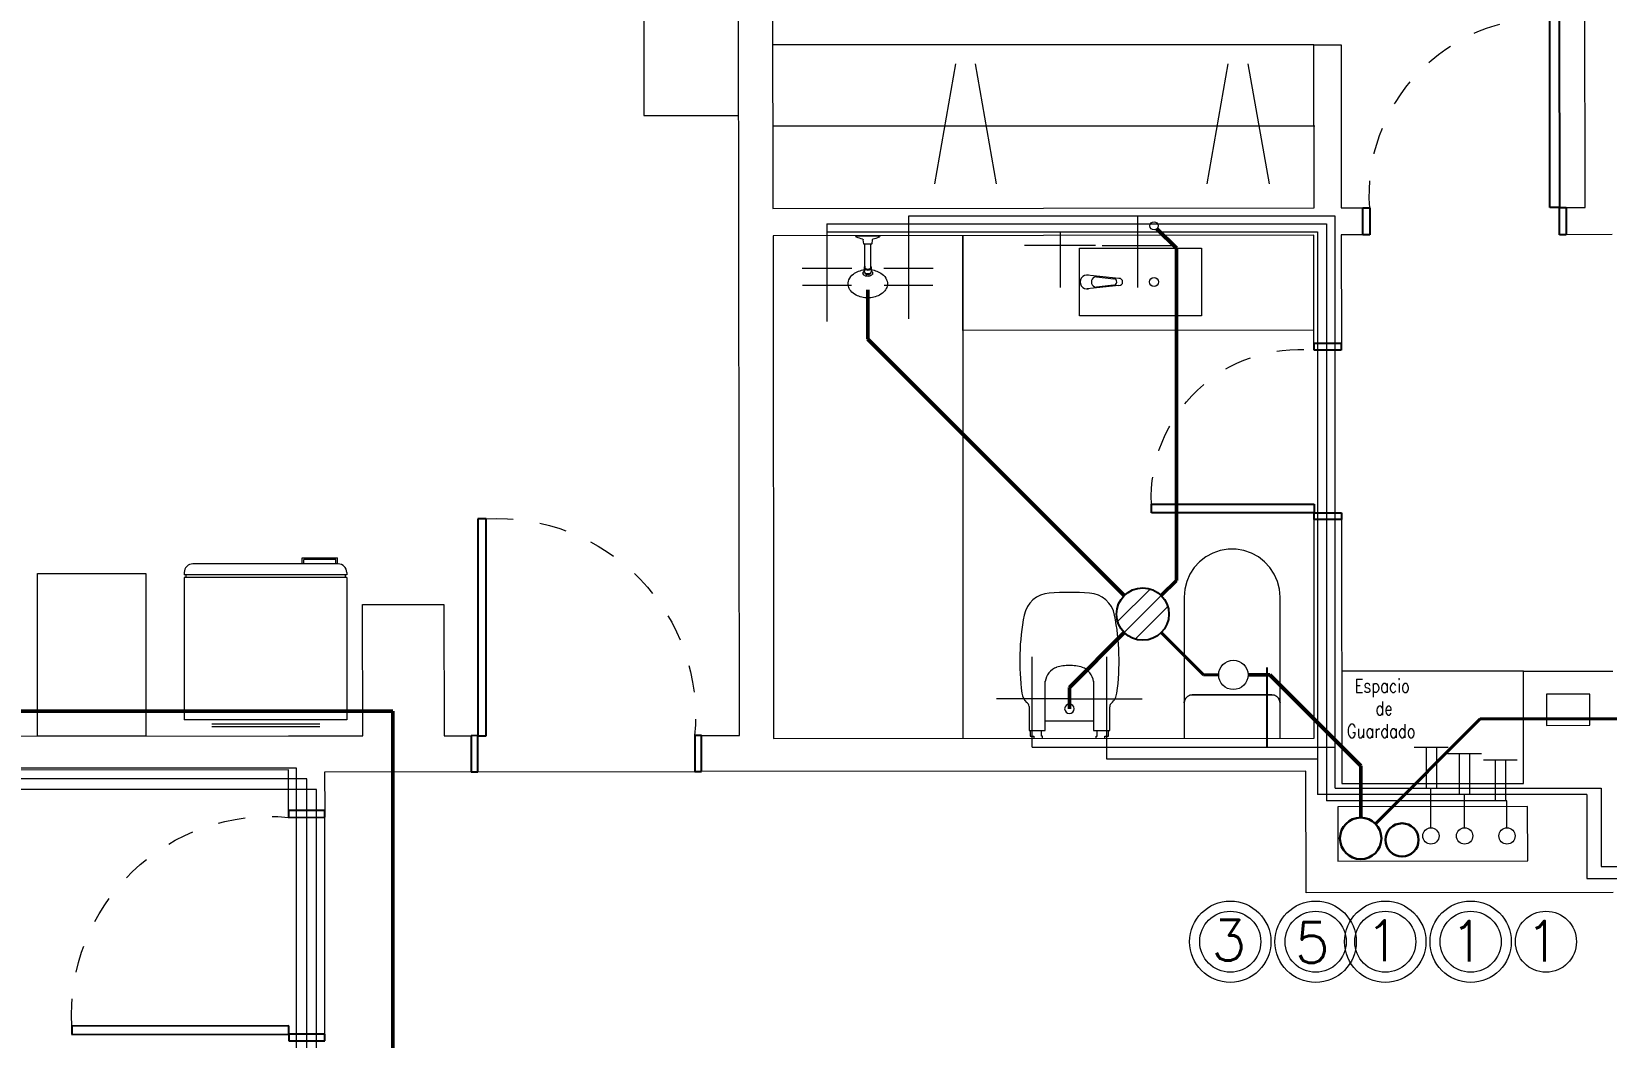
# Model space of a CAD drawing. Header units: millimetres. Extents: x 539 to 842, y -453 to -96.
# Drawn here: x 800.97 to 806.78, y -290.68 to -286.97 of the extents above; entities that cross this region are included whole.
import ezdxf

# ---------------------------------------------------------------- set-up
doc = ezdxf.new("R2010")
doc.units = ezdxf.units.MM
doc.header["$LTSCALE"] = 0.1
for name, pattern in [('ACAD_ISO02W100', [15, 12, -3]), ('CONTINUA', [0]), ('Trazo', [0.00635, 0.003175, -0.003175])]:
    doc.linetypes.add(name, pattern=pattern)
doc.layers.get('0').update_dxf_attribs({"lineweight": 5})
for name, color, linetype, lineweight in [('00-Agua Caliente', 1, 'Continuous', 20), ('00-Agua Fria', 5, 'ACAD_ISO02W100', 20), ('00-Texto AC', 7, 'Continuous', 18), ('00-Texto AF', 7, 'Continuous', 18), ('A-DETL-GENF', 7, 'Continuous', 5), ('A-DOOR', 7, 'Continuous', 5), ('MUEBLES', 250, 'Continuous', 5), ('P-SANR-FIXT', 7, 'Continuous', 5)]:
    doc.layers.add(name, color=color, linetype=linetype, lineweight=lineweight)
for name, color, linetype in [('00-Pluvial', 40, 'Continuous'), ('00-Secundario', 24, 'Continuous'), ('00-Ventilacion', 3, 'Continuous'), ('Textos', 7, 'Continuous')]:
    doc.layers.add(name, color=color, linetype=linetype)
doc.layers.add('00-Primario', color=7, linetype='Continuous', true_color=0xff2400)
doc.layers.add('A-DOOR-HDLN', color=5, linetype='Trazo', lineweight=5, true_color=0x0000ff)
doc.styles.add('Romans', font='romans.shx')
doc.styles.add('Romans 1.50', font='romans.shx', dxfattribs={"width": 0.8, "height": 0.15})

# ---------------------------------------------------------------- blocks, each defined once
blk = doc.blocks.new('Family7 - Puerta OBLAK - Acceso-2885777-1-TORRE-ARQ-PB')
at = {"layer": 'A-DOOR', "color": 8, "lineweight": 25}
for p, q in [((-0.425, -0.0668), (-0.425, 0.0668)), ((-0.425, 0.0668), (-0.4, 0.0668)), ((-0.4, 0.0668), (-0.4, -0.0668)), ((0.4, -0.0668), (0.4, 0.0668)), ((0.4, 0.0668), (0.425, 0.0668)), ((0.425, 0.0668), (0.425, -0.0668)), ((-0.4, -0.0668), (-0.425, -0.0668)), ((-0.4, -0.0667), (-0.3693, -0.0667)), ((-0.4, -0.8667), (-0.4, -0.0667)), ((-0.3693, -0.0667), (-0.3693, -0.8667)), ((0.425, -0.0668), (0.4, -0.0668)), ((-0.3693, -0.8667), (-0.4, -0.8667))]:
    blk.add_line(p, q, dxfattribs=at)
at = {"layer": 'A-DOOR-HDLN', "color": 8}
blk.add_arc((-0.3269, -0.1376), 0.7303, 266.67006, 5.56979, dxfattribs=at)
blk = doc.blocks.new('Family6 - Puerta OBLAK - Baño-2882893-1-TORRE-ARQ-PB')
at = {"layer": 'A-DOOR', "color": 8, "lineweight": 25}
for p, q in [((-0.3, 0.05), (-0.325, 0.05)), ((-0.325, 0.05), (-0.325, -0.05)), ((-0.3, -0.05), (-0.3, 0.05)), ((0.325, 0.05), (0.3, 0.05)), ((0.3, 0.05), (0.3, -0.05)), ((0.325, -0.05), (0.325, 0.05)), ((-0.325, -0.05), (-0.3, -0.05)), ((-0.2685, -0.0508), (-0.3, -0.0508)), ((-0.3, -0.0508), (-0.3, -0.6507)), ((-0.2685, -0.6507), (-0.2685, -0.0508)), ((0.3, -0.05), (0.325, -0.05)), ((-0.3, -0.6507), (-0.2685, -0.6507))]:
    blk.add_line(p, q, dxfattribs=at)
at = {"layer": 'A-DOOR-HDLN', "color": 8}
blk.add_arc((-0.2437, -0.1049), 0.5464, 267.40168, 5.68796, dxfattribs=at)
blk = doc.blocks.new('Family5 - Puerta OPBLAK - Dormitorio-2880729-1-TORRE-ARQ-PB')
at = {"layer": 'A-DOOR', "color": 8, "lineweight": 25}
for p, q in [((-0.35, 0.05), (-0.375, 0.05)), ((-0.375, 0.05), (-0.375, -0.05)), ((-0.35, -0.05), (-0.35, 0.05)), ((0.375, 0.05), (0.35, 0.05)), ((0.35, 0.05), (0.35, -0.05)), ((0.375, -0.05), (0.375, 0.05)), ((-0.375, -0.05), (-0.35, -0.05)), ((0.35, -0.05), (0.315, -0.05)), ((0.315, -0.05), (0.315, -0.75)), ((0.35, -0.75), (0.35, -0.05)), ((0.35, -0.05), (0.375, -0.05)), ((0.315, -0.75), (0.35, -0.75))]:
    blk.add_line(p, q, dxfattribs=at)
at = {"layer": 'A-DOOR-HDLN', "color": 8}
blk.add_arc((0.3017, -0.0967), 0.6534, 175.89838, 271.16402, dxfattribs=at)
blk = doc.blocks.new('A$C2F886EFE')
at = {"layer": 'MUEBLES', "color": 8}
for p, q in [((0, 0.0718), (0, 0.5968)), ((0, 0.5968), (0.6, 0.5968)), ((0.0997, 0.6227), (0.4982, 0.6227)), ((0.0997, 0.6134), (0.4982, 0.6134)), ((0.6, 0.0718), (0.6, 0.5968)), ((0, 0.0718), (0.6, 0.0718)), ((0, 0.0618), (0.6, 0.0618)), ((0, 0.0533), (0, 0.0618)), ((0.0059, 0.0618), (0.0059, 0.0718)), ((0.5941, 0.0618), (0.5941, 0.0718)), ((0.6, 0.0533), (0.6, 0.0618)), ((0.0315, 0.0218), (0.5685, 0.0218)), ((0.0343, 0.0218), (0.0343, 0)), ((0.0401, 0.0218), (0.0401, 0.0059)), ((0.0401, 0.0059), (0.1586, 0.0059)), ((0.1586, 0.0218), (0.1586, 0.0059)), ((0.1645, 0.0218), (0.1645, 0)), ((0.1645, 0), (0.0343, 0))]:
    blk.add_line(p, q, dxfattribs=at)
for centre, start, end in [((0.0315, 0.0533), 180, 270), ((0.5685, 0.0533), 270, 0)]:
    blk.add_arc(centre, 0.0315, start, end, dxfattribs=at)
blk = doc.blocks.new('Shower-Valve_Trim-KOHLER-Alteo-K-TS45106 - 2_5 GPM_ 2BZ-Oil-Rubed Nickel-V7-2-TORRE-ARQ- PB _-2_14_')
at = {"layer": 'P-SANR-FIXT', "color": 8}
for p, q in [((2.5274, -14.2181), (2.5169, -14.2613)), ((2.5304, -14.2201), (2.5274, -14.2181)), ((2.5169, -14.2613), (2.5063, -14.3045)), ((2.5273, -14.281), (2.5422, -14.2823)), ((2.5491, -14.2543), (2.5352, -14.2486)), ((2.5433, -14.2816), (2.544, -14.2785)), ((2.544, -14.2785), (2.5489, -14.2585)), ((2.544, -14.2785), (2.6228, -14.2978)), ((2.5489, -14.2585), (2.5496, -14.2555)), ((2.6277, -14.2778), (2.5489, -14.2585)), ((2.6228, -14.2978), (2.6275, -14.299)), ((2.6277, -14.2778), (2.6324, -14.2789)), ((2.6412, -14.2788), (2.6333, -14.2768)), ((2.6412, -14.2788), (2.6463, -14.28)), ((2.5063, -14.3045), (2.5099, -14.304)), ((2.6273, -14.3012), (2.6353, -14.3032)), ((2.6353, -14.3032), (2.6403, -14.3044))]:
    blk.add_line(p, q, dxfattribs=at)
for centre, radius, start, end in [((2.5286, -14.2227), 0.00317, 6.88973, 54.99277), ((2.3096, -14.2492), 0.2237, 0.86448, 6.88973), ((2.697, -14.2785), 0.0469, 98.13329, 131.08312), ((2.696, -14.2716), 0.0399, 63.16756, 98.13329), ((2.6956, -14.2724), 0.0408, 36.25317, 63.16756), ((2.3275, -14.1762), 0.2237, 325.59877, 331.62402), ((2.527, -14.284), 0.00308, 84.79207, 151.62402), ((2.5364, -14.2458), 0.00308, 180.86448, 247.69643), ((2.5423, -14.2813), 0.000995, 264.79207, 346.24425), ((2.5487, -14.2552), 0.000995, 346.24425, 67.69643), ((2.629, -14.2944), 0.00706, 209.18005, 256.24425), ((2.6316, -14.2837), 0.00706, 76.24425, 123.30845), ((2.7256, -14.3114), 0.0905, 131.08312, 158.8669), ((2.6414, -14.2929), 0.0119, 285.40268, 336.41209), ((2.6547, -14.2917), 0.0156, 103.80047, 129.24425), ((2.6442, -14.2882), 0.00848, 47.08582, 76.24425), ((2.6419, -14.2907), 0.0119, 356.07641, 47.08582), ((2.639, -14.2912), 0.0148, 333.96033, 346.24425), ((2.639, -14.2912), 0.0148, 346.24425, 358.52817), ((2.6544, -14.2561), 0.0206, 267.76407, 286.1675), ((2.6759, -14.2869), 0.0652, 13.90573, 36.25317), ((2.642, -14.2919), 0.0998, 346.24425, 359.21375), ((2.6548, -14.2921), 0.0869, 359.21375, 13.90573), ((2.5094, -14.3008), 0.00318, 277.49573, 325.59877), ((2.7252, -14.3132), 0.0905, 173.6216, 201.40538), ((2.6532, -14.2979), 0.0156, 203.24425, 228.68804), ((2.6423, -14.2962), 0.00848, 256.24425, 285.40268), ((2.6846, -14.3292), 0.0469, 201.40538, 234.35521), ((2.6364, -14.3294), 0.0206, 46.321, 64.72443), ((2.6697, -14.312), 0.0652, 296.23533, 318.58277), ((2.6535, -14.2977), 0.0869, 318.58277, 333.27475), ((2.642, -14.2919), 0.0998, 333.27475, 346.24425), ((2.6805, -14.3348), 0.0399, 234.35521, 269.32094), ((2.6805, -14.334), 0.0408, 269.32094, 296.23533)]:
    blk.add_arc(centre, radius, start, end, dxfattribs=at)
for centre, major_axis, start_param, end_param in [((2.63, -14.289), (0.0025, 0.01), 3.141593, 4.712389), ((2.63, -14.289), (0.0025, 0.01), 4.712389, 6.283185), ((2.6499, -14.2938), (0.0042, 0.0171), 2.888228, 4.712389), ((2.6499, -14.2938), (0.00241, 0.00985), 3.041039, 4.712389), ((2.6499, -14.2938), (0.0042, 0.0171), 4.712389, 6.53655), ((2.6499, -14.2938), (0.00241, 0.00985), 4.712389, 6.383739)]:
    blk.add_ellipse(centre, major_axis=major_axis, ratio=0.707107, start_param=start_param, end_param=end_param, dxfattribs=at)
for points in [[(2.6393, -14.2912), (2.6389, -14.2927), (2.6378, -14.2956), (2.6351, -14.2992), (2.632, -14.301), (2.6293, -14.3015), (2.628, -14.3014), (2.6273, -14.3012)], [(2.6393, -14.2912), (2.6397, -14.2897), (2.64, -14.2867), (2.6392, -14.2823), (2.6374, -14.2792), (2.6352, -14.2775), (2.634, -14.277), (2.6333, -14.2768)]]:
    blk.add_open_spline(points, degree=3, knots=[1.570796, 1.570796, 1.570796, 1.570796, 1.963495, 2.356194, 2.748894, 2.945243, 3.141593, 3.141593, 3.141593, 3.141593], dxfattribs=at)
blk = doc.blocks.new('Sanitary_Toilets_Ceramica-Catalano_Zero-70-One-Piece-Close-Coupled-Syphonic - Default-V1-2-TORRE-ARQ- PB _-2_14_')
at = {"layer": 'A-DETL-GENF', "color": 8}
for p, q in [((0.0444, 0.177), (0.0015, 0.177)), ((0.0887, 0.177), (0.0444, 0.177)), ((0.1331, 0.177), (0.0887, 0.177)), ((0.1331, 0.177), (0.1423, 0.1755)), ((0.524, 0.177), (0.1331, 0.177)), ((0.1423, 0.1755), (0.1331, 0.177)), ((0.1423, 0.1755), (0.1507, 0.1713)), ((0.1507, 0.1713), (0.1423, 0.1755)), ((0.5531, 0.1746), (0.524, 0.177)), ((0.5815, 0.1674), (0.5531, 0.1746)), ((0.1507, 0.1713), (0.1573, 0.1646)), ((0.1573, 0.1646), (0.1507, 0.1713)), ((0.1573, 0.1646), (0.1616, 0.1563)), ((0.1616, 0.1563), (0.1573, 0.1646)), ((0.1616, 0.1563), (0.1631, 0.147)), ((0.1631, 0.147), (0.1616, 0.1563)), ((0.1631, 0.147), (0.1631, -0.147)), ((0.1631, 0.098), (0.1631, 0.147)), ((0.6082, 0.1557), (0.5815, 0.1674)), ((0.6327, 0.1397), (0.6082, 0.1557)), ((0.6542, 0.1199), (0.6327, 0.1397)), ((0.6722, 0.0968), (0.6542, 0.1199)), ((0.1631, 0.049), (0.1631, 0.098)), ((0.6861, 0.0711), (0.6722, 0.0968)), ((0.6956, 0.0435), (0.6861, 0.0711)), ((0.1631, 0), (0.1631, 0.049)), ((0.7004, 0.0146), (0.6956, 0.0435)), ((0.7004, -0.0146), (0.7004, 0.0146)), ((0.1631, -0.049), (0.1631, 0)), ((0.1631, -0.098), (0.1631, -0.049)), ((0.6861, -0.0711), (0.6956, -0.0435)), ((0.6956, -0.0435), (0.7004, -0.0146)), ((0.1631, -0.147), (0.1631, -0.098)), ((0.6542, -0.1199), (0.6722, -0.0968)), ((0.6722, -0.0968), (0.6861, -0.0711)), ((0.1507, -0.1713), (0.1423, -0.1755)), ((0.1423, -0.1755), (0.1507, -0.1713)), ((0.1573, -0.1646), (0.1507, -0.1713)), ((0.1507, -0.1713), (0.1573, -0.1646)), ((0.1616, -0.1563), (0.1573, -0.1646)), ((0.1573, -0.1646), (0.1616, -0.1563)), ((0.1631, -0.147), (0.1616, -0.1563)), ((0.1616, -0.1563), (0.1631, -0.147)), ((0.5531, -0.1746), (0.5815, -0.1674)), ((0.5815, -0.1674), (0.6082, -0.1557)), ((0.6082, -0.1557), (0.6327, -0.1397)), ((0.6327, -0.1397), (0.6542, -0.1199)), ((0.0015, -0.177), (0.0444, -0.177)), ((0.0444, -0.177), (0.0887, -0.177)), ((0.0887, -0.177), (0.1331, -0.177)), ((0.1423, -0.1755), (0.1331, -0.177)), ((0.1331, -0.177), (0.1423, -0.1755)), ((0.1331, -0.177), (0.524, -0.177)), ((0.524, -0.177), (0.5531, -0.1746))]:
    blk.add_line(p, q, dxfattribs=at)
blk = doc.blocks.new('Vitreous china bidet _ Debba _ Roca _ 355994xx0 - White - Debba- Roca-2705266-2-TORRE-ARQ- PB _-2_14_')
at = {"layer": 'P-SANR-FIXT', "color": 8}
for p, q in [((0.0357, 0.0802), (0.0357, 0.2622)), ((0.2143, 0.2622), (0.2143, 0.0802)), ((-0.0236, 0.1689), (-0.0236, 0.0802)), ((0.2736, 0.0802), (0.2738, 0.1687)), ((-0.0236, 0.0802), (-0.0194, 0.0802)), ((-0.0194, 0.0802), (-0.0194, 0.0596)), ((-0.0194, 0.0802), (0.0221, 0.0802)), ((-0.0194, 0.0596), (-0.006, 0.0596)), ((-0.006, 0.0596), (-0.006, 0.0508)), ((0.0221, 0.0802), (0.0357, 0.0802)), ((0.0221, 0.0596), (0.0221, 0.0802)), ((0.026, 0.0596), (0.0221, 0.0596)), ((0.026, 0.0508), (0.026, 0.0596)), ((0.0357, 0.1159), (0.2143, 0.1159)), ((0.2143, 0.0802), (0.2279, 0.0802)), ((0.224, 0.0596), (0.2279, 0.0596)), ((0.224, 0.0508), (0.224, 0.0596)), ((0.2279, 0.0802), (0.2694, 0.0802)), ((0.2279, 0.0596), (0.2279, 0.0802)), ((0.256, 0.0508), (0.256, 0.0596)), ((0.256, 0.0596), (0.2694, 0.0596)), ((0.2694, 0.0596), (0.2694, 0.0802)), ((0.2694, 0.0802), (0.2736, 0.0802))]:
    blk.add_line(p, q, dxfattribs=at)
for centre, radius, start, end in [((0.0575, 0.4868), 0.1013, 93.86915, 168.75559), ((0.125, -0.5106), 1.1009, 86.13085, 93.86915), ((0.1925, 0.4868), 0.1013, 11.24441, 86.13085), ((0.8089, 0.3374), 0.8673, 168.75559, 187.87391), ((-0.5589, 0.3374), 0.8673, 352.12609, 11.24441), ((0.1, 0.2529), 0.0649, 110.16908, 171.83092), ((0.1293, 0.1353), 0.1859, 91.32885, 106.15101), ((0.1207, 0.1353), 0.1859, 73.84899, 88.67115), ((0.15, 0.2529), 0.0649, 8.16908, 69.83092), ((0.0086, 0.2267), 0.0594, 187.87391, 225.1331), ((-0.0411, 0.1689), 0.0175, 0, 63.70008), ((0.125, 0.1608), 0.0175, 0, 180), ((0.2904, 0.1686), 0.0167, 126.27151, 179.72849), ((0.2414, 0.2267), 0.0594, 311.25476, 352.12609), ((0.125, 0.1608), 0.0175, 180, 0)]:
    blk.add_arc(centre, radius, start, end, dxfattribs=at)
blk = doc.blocks.new('Bacha 45x25cm')
at = {"layer": 'MUEBLES', "color": 8}
for p, q in [((0.1116, 0.1456), (0.0994, 0.0278)), ((0.1062, 0.0625), (0.1134, 0.1271)), ((0.1367, 0.1258), (0.1438, 0.0625)), ((0.1384, 0.1456), (0.1506, 0.0278))]:
    blk.add_line(p, q, dxfattribs=at)
blk.add_lwpolyline([(0, 0.45), (0.25, 0.45), (0.25, 0), (0, 0)], close=True, dxfattribs=at)
blk.add_circle((0.125, 0.275), 0.0166, dxfattribs=at)
for centre, radius, start, end in [((0.125, 0.1456), 0.0134, 0, 180), ((0.125, 0.1258), 0.0117, 360, 173.64144), ((0.125, 0.0625), 0.0188, 167.28289, 12.84679), ((0.125, 0.0278), 0.0256, 168.17214, 11.82786)]:
    blk.add_arc(centre, radius, start, end, dxfattribs=at)
blk = doc.blocks.new('T1-2 A 4P-2020')
at = {"color": 8, "lineweight": 5}
for p, q in [((4099.166, 1314.6444), (4099.1696, 1311.0593)), ((4102.1678, 1311.0623), (4102.1657, 1313.1678)), ((4099.0465, 1309.1144), (4099.0425, 1313.1472)), ((4101.1672, 1311.6623), (4099.169, 1311.6623)), ((4101.1672, 1311.6623), (4101.2672, 1311.6624)), ((4101.1678, 1311.0613), (4101.1672, 1311.6623)), ((4101.2672, 1311.6624), (4101.2678, 1311.0614)), ((4099.8442, 1311.5931), (4099.7664, 1311.1499)), ((4099.9161, 1311.5931), (4099.9938, 1311.1499)), ((4100.8498, 1311.5931), (4100.7721, 1311.1499)), ((4100.9234, 1311.5931), (4101.0012, 1311.1499)), ((4101.1703, 1311.3622), (4099.1688, 1311.3622)), ((4099.1696, 1311.0593), (4101.1678, 1311.0613)), ((4101.2678, 1311.0614), (4101.3478, 1311.0615)), ((4102.0978, 1311.0622), (4102.1678, 1311.0623)), ((4101.1664, 1310.9598), (4099.1712, 1310.9578)), ((4099.1712, 1310.9578), (4099.173, 1309.1025)), ((4099.8708, 1310.9578), (4099.871, 1309.1032)), ((4099.8715, 1310.6085), (4099.8712, 1310.9585)), ((4101.1668, 1310.5613), (4101.1664, 1310.9598)), ((4101.3479, 1310.9615), (4101.2679, 1310.9614)), ((4101.2679, 1310.9614), (4101.2683, 1310.5614)), ((4102.2679, 1310.9624), (4102.0979, 1310.9622)), ((4101.1668, 1310.6098), (4099.8715, 1310.6085)), ((4101.1676, 1310.5613), (4101.1668, 1310.5613)), ((4101.2683, 1310.5614), (4101.2676, 1310.5614)), ((4101.1674, 1309.9363), (4101.1675, 1309.9113)), ((4101.1683, 1309.1045), (4101.1675, 1309.9113)), ((4101.1675, 1309.9113), (4101.1682, 1309.9113)), ((4101.2682, 1309.9114), (4101.269, 1309.9114)), ((4101.269, 1309.9114), (4101.2699, 1308.9364)), ((4096.4559, 1309.7118), (4096.8559, 1309.7122)), ((4096.4565, 1309.1118), (4096.4559, 1309.7118)), ((4096.8559, 1309.7122), (4096.8565, 1309.1122)), ((4097.656, 1309.597), (4097.956, 1309.5973)), ((4097.6565, 1309.113), (4097.656, 1309.597)), ((4097.956, 1309.5973), (4097.9565, 1309.1133)), ((4101.9402, 1309.3515), (4101.2695, 1309.3509)), ((4101.9402, 1309.3515), (4102.2702, 1309.3519)), ((4101.9406, 1308.9371), (4101.9402, 1309.3515)), ((4102.1853, 1309.2668), (4102.0253, 1309.2666)), ((4102.0253, 1309.2666), (4102.0254, 1309.1516)), ((4102.1854, 1309.1518), (4102.1853, 1309.2668)), ((4102.0254, 1309.1516), (4102.1854, 1309.1518)), ((4093.8267, 1309.1092), (4097.3823, 1309.1127)), ((4096.8565, 1309.1122), (4096.4565, 1309.1118)), ((4097.3823, 1309.1127), (4097.6565, 1309.113)), ((4097.9565, 1309.1133), (4098.0565, 1309.1134)), ((4098.9065, 1309.1143), (4099.0465, 1309.1144)), ((4099.173, 1309.1025), (4101.1683, 1309.1045)), ((4097.3824, 1308.9877), (4093.8268, 1308.9842)), ((4097.3825, 1308.8371), (4097.3824, 1308.9877)), ((4098.0566, 1308.9799), (4097.5159, 1308.9794)), ((4097.5159, 1308.9794), (4097.516, 1308.8372)), ((4098.0816, 1308.9799), (4098.8816, 1308.9807)), ((4101.1374, 1308.983), (4098.9066, 1308.9808)), ((4101.1378, 1308.5332), (4101.1374, 1308.983)), ((4101.2699, 1308.9364), (4101.9406, 1308.9371)), ((4097.5169, 1308.0122), (4097.5161, 1308.8122)), ((4101.9557, 1308.8521), (4101.255, 1308.8514)), ((4101.255, 1308.8514), (4101.2552, 1308.6509)), ((4101.9559, 1308.6516), (4101.9557, 1308.8521)), ((4101.2552, 1308.6509), (4101.9559, 1308.6516)), ((4102.271, 1308.5344), (4101.1378, 1308.5332))]:
    blk.add_line(p, q, dxfattribs=at)
blk.add_lwpolyline([(4098.6935, 1312.9016), (4098.6935, 1311.4016), (4099.0435, 1311.4016), (4099.0435, 1312.9016), (4098.6935, 1312.9016)], dxfattribs=at)
for name, p, xscale, rotation in [('Family5 - Puerta OPBLAK - Dormitorio-2880729-1-TORRE-ARQ-PB', (4101.7229, 1311.0118), -0.9999999999999956, 180.0572957908665), ('Shower-Valve_Trim-KOHLER-Alteo-K-TS45106 - 2_5 GPM_ 2BZ-Oil-Rubed Nickel-V7-2-TORRE-ARQ- PB _-2_14_', (4086.2666, 1316.7935), -1, 76.24425034768265), ('Family6 - Puerta OBLAK - Baño-2882893-1-TORRE-ARQ-PB', (4101.2179, 1310.2363), -1, 270.0572956164544), ('Family7 - Puerta OBLAK - Acceso-2885777-1-TORRE-ARQ-PB', (4098.4816, 1309.0471), -0.9999999999999911, 180.0572957117578), ('Family7 - Puerta OBLAK - Acceso-2885777-1-TORRE-ARQ-PB', (4097.4497, 1308.4121), -1, 270.0572956966616)]:
    blk.add_blockref(name, p, dxfattribs=dict(at, xscale=xscale, rotation=rotation))
for name, p, rotation in [('Bacha 45x25cm', (4100.3019, 1310.9127), 269.9999997179184), ('Sanitary_Toilets_Ceramica-Catalano_Zero-70-One-Piece-Close-Coupled-Syphonic - Default-V1-2-TORRE-ARQ- PB _-2_14_', (4100.865, 1309.101), 89.99999995422553), ('A$C2F886EFE', (4097.5976, 1309.7692), 180)]:
    blk.add_blockref(name, p, dxfattribs=dict(at, rotation=rotation))
blk.add_blockref('Vitreous china bidet _ Debba _ Roca _ 355994xx0 - White - Debba- Roca-2705266-2-TORRE-ARQ- PB _-2_14_', (4100.1395, 1309.0518), dxfattribs=at)
at = {"color": 8, "lineweight": 5, "insert": (4101.2679, 1309.3224), "char_height": 0.05, "attachment_point": 1, "style": 'Romans 1.50'}
blk.add_mtext_dynamic_manual_height_columns('\\pi0.04895;Espacio \\P\\pi0.1261;de \\P\\pi0.02038;Guardado', width=0.31124, gutter_width=0.375, heights=[0], dxfattribs=at)
blk = doc.blocks.new('LLP')
at = {"layer": '00-Agua Fria', "color": 0, "linetype": 'Continuous', "lineweight": 20}
for p, q in [((-1, 2.4), (1, 2.4)), ((-0.3, 2.4), (-0.3, 0)), ((0.3, 2.4), (0.3, 0))]:
    blk.add_line(p, q, dxfattribs=at)

msp = doc.modelspace()

# ---------------------------------------------------------------- linework, layer by layer
at = {"layer": '00-Agua Caliente', "color": 1, "linetype": 'Continuous', "lineweight": 20}
for p, q in [((803.9027, -287.6762), (803.9027, -288.0365)), ((804.7628, -287.7053), (804.7628, -287.9114)), ((804.8937, -287.7559), (804.6319, -287.7559)), ((803.8114, -287.8392), (803.9939, -287.8392)), ((803.8127, -287.9022), (803.9926, -287.9022)), ((804.935, -289.6513), (804.935, -289.2736)), ((804.8041, -289.429), (805.0659, -289.429))]:
    msp.add_line(p, q, dxfattribs=at)
at = {"layer": '00-Agua Caliente', "linetype": 'ACAD_ISO02W100', "ltscale": 3}
for points in [[(803.9027, -287.6762), (805.7458, -287.6762), (805.7458, -289.8054)], [(802.0183, -289.764), (798.212, -289.764)], [(803.4774, -290.8157), (802.0183, -290.8157), (802.0183, -289.764)], [(806.4124, -289.8054), (805.7458, -289.8054)], [(806.4124, -289.9049), (806.4124, -289.805)]]:
    msp.add_lwpolyline(points, dxfattribs=at)
at = {"layer": '00-Agua Caliente', "linetype": 'CONTINUA'}
for points in [[(803.9027, -287.7053), (805.7126, -287.7053), (805.7126, -289.7818)], [(805.7126, -289.6513), (804.935, -289.6513)], [(801.9833, -289.7241), (798.058, -289.7241)], [(801.9402, -290.8477), (801.9402, -290.8228), (801.9833, -290.8228), (801.9833, -289.7241)], [(806.707, -289.7818), (805.7126, -289.7818)], [(806.2559, -289.9049), (806.2559, -289.7815)], [(806.707, -289.7818), (806.707, -290.0917), (810.5385, -290.0917)]]:
    msp.add_lwpolyline(points, dxfattribs=at)
at = {"layer": '00-Agua Caliente', "color": 1, "linetype": 'CONTINUA', "lineweight": 20}
for centre in [(806.2559, -289.9349), (806.4124, -289.9349)]:
    msp.add_circle(centre, 0.03, dxfattribs=at)
at = {"layer": '00-Agua Caliente', "color": 1}
for centre, radius in [((806.2783, -290.3252), 0.15), ((806.2783, -290.3252), 0.1127), ((806.5561, -290.3252), 0.1127)]:
    msp.add_circle(centre, radius, dxfattribs=at)
at = {"layer": '00-Agua Fria', "color": 5, "linetype": 'Continuous', "lineweight": 20}
for p, q in [((804.2037, -287.6472), (804.2037, -288.0267)), ((805.0493, -287.6472), (805.0493, -287.9114)), ((804.9185, -287.7559), (805.1802, -287.7559)), ((804.1125, -287.8392), (804.295, -287.8392)), ((804.1138, -287.9022), (804.2937, -287.9022)), ((804.6597, -289.6076), (804.6597, -289.2736)), ((804.7906, -289.429), (804.5288, -289.429))]:
    msp.add_line(p, q, dxfattribs=at)
at = {"layer": '00-Agua Fria', "ltscale": 3}
for p, q in [((805.7784, -287.6472), (804.2037, -287.6472)), ((805.7784, -289.7583), (805.7784, -287.6472)), ((804.6597, -289.6076), (805.7784, -289.6076)), ((801.9451, -290.8028), (801.9451, -289.6842))]:
    msp.add_line(p, q, dxfattribs=at)
at = {"layer": '00-Agua Fria', "color": 5, "lineweight": 25}
msp.add_line((805.5275, -289.6076), (805.5275, -289.3136), dxfattribs=at)
at = {"layer": '00-Agua Fria', "ltscale": 3}
for points in [[(801.9451, -289.6842), (797.9337, -289.6842)], [(805.7784, -289.7583), (806.7595, -289.7583), (806.7595, -290.0475), (810.2078, -290.0475)], [(806.1315, -289.9049), (806.1315, -289.7579)]]:
    msp.add_lwpolyline(points, dxfattribs=at)
at = {"layer": '00-Agua Fria', "linetype": 'CONTINUA', "lineweight": 20}
for centre, radius in [((806.1315, -289.9349), 0.03), ((805.9631, -290.3252), 0.15), ((805.9631, -290.3252), 0.1127)]:
    msp.add_circle(centre, radius, dxfattribs=at)
at = {"layer": '00-Pluvial', "lineweight": 30}
msp.add_circle((806.0251, -289.9495), 0.0612, dxfattribs=at)
at = {"layer": '00-Pluvial', "lineweight": 20}
for radius in [0.15, 0.1127]:
    msp.add_circle((805.7061, -290.3252), radius, dxfattribs=at)
at = {"layer": '00-Primario', "lineweight": 40}
for points in [[(805.1365, -289.1847), (805.2926, -289.3407)], [(805.3484, -289.3407), (805.2926, -289.3407)], [(805.9265, -289.8897), (806.3135, -289.5027)], [(809.879, -289.5027), (806.3135, -289.5027)]]:
    msp.add_lwpolyline(points, dxfattribs=at)
at = {"layer": '00-Primario', "lineweight": 50}
for points in [[(805.4567, -289.3407), (805.5375, -289.3407)], [(805.5375, -289.3407), (805.8724, -289.6756)], [(797.4737, -289.4741), (802.3009, -289.4741)], [(802.3009, -291.0796), (802.3009, -289.4741)], [(805.8724, -289.8673), (805.8724, -289.6756)]]:
    msp.add_lwpolyline(points, dxfattribs=at)
at = {"layer": '00-Primario', "lineweight": 20}
for centre, radius in [((805.4025, -289.3407), 0.0541), ((805.391, -290.3252), 0.1127)]:
    msp.add_circle(centre, radius, dxfattribs=at)
at = {"layer": '00-Primario', "lineweight": 30}
msp.add_circle((805.8724, -289.9438), 0.0765, dxfattribs=at)
at = {"layer": '00-Secundario', "lineweight": 15}
for p, q in [((805.0958, -289.0236), (804.9755, -289.1439)), ((805.1365, -289.0479), (804.9998, -289.1847)), ((805.1608, -289.0887), (805.0405, -289.209))]:
    msp.add_line(p, q, dxfattribs=at)
at = {"layer": '00-Secundario', "lineweight": 50}
for points in [[(805.1205, -287.6942), (805.1922, -287.7659)], [(805.1922, -288.9923), (805.1922, -287.7659)], [(804.0532, -287.9194), (804.0532, -288.1013)], [(804.9998, -289.0479), (804.0532, -288.1013)], [(805.1365, -289.0479), (805.1922, -288.9923)], [(804.9998, -289.1847), (804.7974, -289.3871)], [(804.7974, -289.4658), (804.7974, -289.3871)]]:
    msp.add_lwpolyline(points, dxfattribs=at)
at = {"layer": '00-Secundario', "linetype": 'Continuous', "lineweight": 20}
msp.add_circle((805.1098, -287.6835), 0.0151, dxfattribs=at)
at = {"layer": '00-Secundario', "lineweight": 25}
msp.add_circle((805.0682, -289.1163), 0.0967, dxfattribs=at)
at = {"layer": '00-Ventilacion', "color": 3, "lineweight": 20}
msp.add_circle((805.391, -290.3252), 0.15, dxfattribs=at)

# ---------------------------------------------------------------- block references
at = {"color": 2}
msp.add_blockref('T1-2 A 4P-2020', (-3295.4671, -1598.6783), dxfattribs=at)
at = {"layer": '00-Agua Caliente', "color": 1, "linetype": 'Continuous', "lineweight": 20, "xscale": -0.0625, "yscale": 0.0625, "zscale": 0.0625}
for p in [(806.2552, -289.7815), (806.388, -289.805)]:
    msp.add_blockref('LLP', p, dxfattribs=at)
at = {"layer": '00-Agua Fria', "linetype": 'Continuous', "lineweight": 20, "xscale": -0.0625, "yscale": 0.0625, "zscale": 0.0625}
msp.add_blockref('LLP', (806.1329, -289.7579), dxfattribs=at)

# ---------------------------------------------------------------- texts
at = {"layer": '00-Texto AC', "style": 'Romans'}
for p in [(806.2026, -290.3984), (806.4804, -290.3984)]:
    msp.add_text('1', height=0.15, rotation=360, dxfattribs=at).set_placement(p)
at = {"layer": '00-Texto AF', "style": 'Romans'}
msp.add_text('1', height=0.15, rotation=360, dxfattribs=at).set_placement((805.8897, -290.3967))
at = {"layer": 'Textos', "style": 'Romans'}
for s, p in [('3', (805.3216, -290.3945)), ('5', (805.6295, -290.4029))]:
    msp.add_text(s, height=0.15, rotation=360, dxfattribs=at).set_placement(p)

doc.saveas('drawing.dxf')
